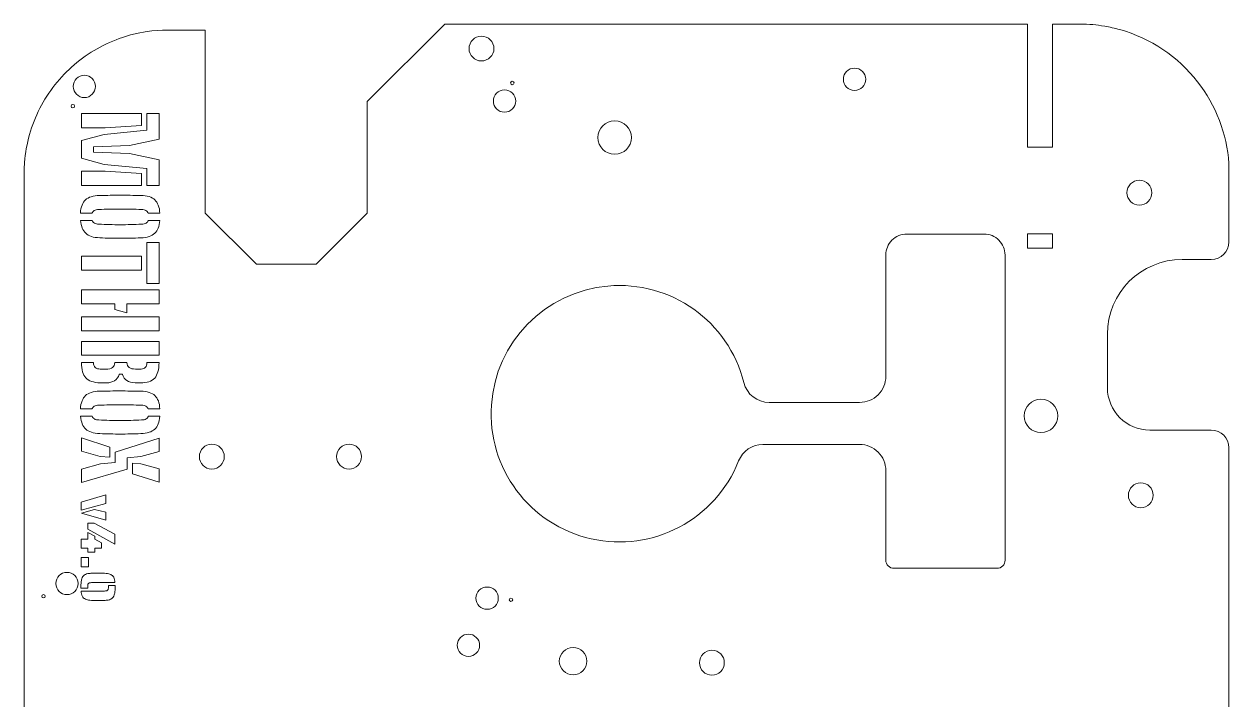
# Model space of a CAD drawing. Header units: inches. Extents: x 0.1 to 23.8, y 0.1 to 11.9.
# Drawn here: x 18.22 to 23.75, y 8.77 to 11.87 of the extents above; entities that cross this region are included whole.
import ezdxf

# ---------------------------------------------------------------- set-up
doc = ezdxf.new("R2010")
doc.units = ezdxf.units.IN
doc.header["$MEASUREMENT"] = 0
doc.layers.add('CUTOUTS', color=1, linetype='Continuous')
doc.layers.add('PERIMETER', color=5, linetype='Continuous')

msp = doc.modelspace()

# ---------------------------------------------------------------- linework, layer by layer
at = {"layer": 'CUTOUTS', "lineweight": 0}
for p, q in [((18.535, 11.0005), (18.4819, 11.0005)), ((18.4828, 10.9675), (18.5356, 10.9675)), ((18.8464, 11.0005), (18.7928, 11.0005)), ((18.7937, 10.9675), (18.8464, 10.9675)), ((18.4864, 10.3147), (18.5419, 10.3147)), ((18.5732, 10.285), (18.597, 10.285)), ((18.6398, 10.3147), (18.6953, 10.3147)), ((18.7345, 10.285), (18.7601, 10.285)), ((18.787, 10.3147), (18.8425, 10.3147)), ((18.674, 10.2624), (18.6602, 10.2624)), ((18.7567, 10.2214), (18.7445, 10.2214)), ((18.535, 10.102), (18.4819, 10.102)), ((18.4828, 10.0687), (18.5356, 10.0687)), ((18.8464, 10.102), (18.7928, 10.102)), ((18.7937, 10.0687), (18.8464, 10.0687)), ((18.6405, 9.3055), (18.5627, 9.3055)), ((18.61, 9.292), (18.6413, 9.292)), ((18.6413, 9.2898), (18.6413, 9.2855)), ((18.4841, 9.2811), (18.4841, 9.2855)), ((18.5153, 9.279), (18.4842, 9.279)), ((18.485, 9.2654), (18.5627, 9.2654)), ((18.5152, 9.2855), (18.5152, 9.2808))]:
    msp.add_line(p, q, dxfattribs=at)
for points in [[(18.4861, 11.459), (18.7622, 11.459), (18.7622, 11.4038), (18.595, 11.3933), (18.4861, 11.3933)], [(18.8425, 11.3407), (18.7077, 11.3114), (18.5416, 11.3054), (18.5416, 11.281), (18.7077, 11.2753), (18.8425, 11.2457), (18.8425, 11.1277), (18.7868, 11.1277), (18.7868, 11.2053), (18.5908, 11.2245), (18.4861, 11.2541), (18.4861, 11.3348), (18.5908, 11.3619), (18.7868, 11.3814), (18.7868, 11.459), (18.8425, 11.459)], [(18.7622, 11.1277), (18.4861, 11.1277), (18.4861, 11.1934), (18.595, 11.1934), (18.7622, 11.1829)], [(22.8284, 10.9064), (22.9426, 10.9064), (22.9426, 10.8395), (22.8284, 10.8395)], [(18.7871, 10.6774), (18.7871, 10.8656), (18.8425, 10.8656), (18.8425, 10.6774)], [(18.7622, 10.7392), (18.4861, 10.7392), (18.4861, 10.8028), (18.7622, 10.8028)], [(18.6396, 10.5585), (18.6396, 10.5849), (18.4861, 10.5849), (18.4861, 10.6484), (18.8425, 10.6484), (18.8425, 10.5849), (18.6953, 10.5849), (18.6953, 10.5436)], [(18.4861, 10.5247), (18.8425, 10.5247), (18.8425, 10.4611), (18.4861, 10.4611)], [(18.8425, 10.3486), (18.4861, 10.3486), (18.4861, 10.4122), (18.8425, 10.4122)], [(18.6163, 9.8803), (18.5732, 9.8836), (18.4861, 9.9078), (18.4861, 9.9698), (18.6163, 9.9265)], [(18.8425, 9.9683), (18.8425, 9.9063), (18.7597, 9.8836), (18.6966, 9.8775), (18.6966, 9.8259), (18.4861, 9.7643), (18.4861, 9.8264), (18.5733, 9.8497), (18.6411, 9.8558), (18.6411, 9.904)], [(18.8425, 9.7659), (18.7211, 9.804), (18.7211, 9.8529), (18.7598, 9.8497), (18.8425, 9.8276)], [(18.5988, 9.6683), (18.486, 9.638), (18.486, 9.6745), (18.5988, 9.7074)], [(18.5988, 9.6286), (18.5988, 9.5912), (18.4864, 9.624), (18.5458, 9.6401)], [(18.6395, 9.4816), (18.5164, 9.5505), (18.5164, 9.5774), (18.5451, 9.5774), (18.6395, 9.5269)], [(18.5164, 9.5044), (18.5164, 9.535), (18.5475, 9.5176), (18.5475, 9.505), (18.5789, 9.4878), (18.5789, 9.4635), (18.5475, 9.4635), (18.5475, 9.4442), (18.5164, 9.4442), (18.5164, 9.4635), (18.486, 9.4635), (18.486, 9.5044)], [(18.5193, 9.4199), (18.5193, 9.3776), (18.486, 9.3776), (18.486, 9.4199)]]:
    msp.add_lwpolyline(points, close=True, dxfattribs=at)
msp.add_lwpolyline([(21.6425, 10.132), (22.0574, 10.132, 0.414214), (22.1775, 10.2521), (22.1775, 10.8085, -0.414214), (22.2739, 10.905), (22.6283, 10.905, -0.414214), (22.7247, 10.8085), (22.7247, 9.4079, -0.414214), (22.6873, 9.3705), (22.2149, 9.3705, -0.414214), (22.1775, 9.4079), (22.1775, 9.819, 0.414214), (22.0574, 9.9391), (21.6137, 9.9391, 0.3075), (21.5021, 9.8632, -6.374203), (21.526, 10.2229, 0.344158)], format="xyb", close=True, dxfattribs=at)
for centre, radius in [((20.3222, 11.7567), 0.0571), ((22.0339, 11.6156), 0.0512), ((18.4999, 11.5828), 0.0512), ((20.4279, 11.5155), 0.0512), ((20.4636, 11.5985), 0.00787), ((18.447, 11.4922), 0.00787), ((20.9333, 11.3479), 0.0768), ((23.3413, 11.0949), 0.0571), ((22.8896, 10.0702), 0.0768), ((19.0849, 9.8833), 0.0571), ((19.7148, 9.8833), 0.0571), ((23.3476, 9.7058), 0.0571), ((18.4202, 9.3007), 0.0512), ((18.3123, 9.2423), 0.00787), ((20.3482, 9.2334), 0.0512), ((20.4575, 9.2262), 0.00787), ((20.2623, 9.0172), 0.0512), ((20.7424, 8.9444), 0.063), ((21.3794, 8.9371), 0.0571)]:
    msp.add_circle(centre, radius, dxfattribs=at)
for points in [[(18.4819, 11.0005), (18.484, 11.0291), (18.4916, 11.0494), (18.5049, 11.0618)], [(18.5049, 11.0618), (18.5188, 11.0744), (18.5401, 11.0816), (18.5701, 11.0822)], [(18.6645, 11.0831), (18.6794, 11.0831), (18.6948, 11.0828), (18.7104, 11.0828)], [(18.7104, 11.0828), (18.7257, 11.0828), (18.7419, 11.0825), (18.7588, 11.0822)], [(18.7588, 11.0822), (18.7885, 11.0816), (18.8098, 11.0748), (18.8237, 11.0618)], [(18.8237, 11.0618), (18.837, 11.0491), (18.8447, 11.0291), (18.8464, 11.0005)], [(18.5454, 11.013), (18.5403, 11.0102), (18.537, 11.0058), (18.535, 11.0005)], [(18.5663, 11.0177), (18.5576, 11.0177), (18.5507, 11.0161), (18.5454, 11.013)], [(18.6154, 11.0192), (18.5991, 11.0189), (18.5829, 11.0183), (18.5663, 11.0177)], [(18.6642, 11.0199), (18.6479, 11.0199), (18.6316, 11.0195), (18.6154, 11.0192)], [(18.7129, 11.0192), (18.6967, 11.0195), (18.6804, 11.0199), (18.6642, 11.0199)], [(18.762, 11.0177), (18.7458, 11.0183), (18.7292, 11.0189), (18.7129, 11.0192)], [(18.7827, 11.013), (18.7776, 11.0161), (18.7707, 11.0177), (18.762, 11.0177)], [(18.7928, 11.0005), (18.791, 11.0061), (18.7873, 11.0102), (18.7827, 11.013)], [(18.5061, 10.9084), (18.4929, 10.9208), (18.4849, 10.9402), (18.4828, 10.9675)], [(18.5356, 10.9675), (18.5376, 10.9619), (18.541, 10.9578), (18.546, 10.9549)], [(18.546, 10.9549), (18.5511, 10.9519), (18.5583, 10.9503), (18.5669, 10.9503)], [(18.5669, 10.9503), (18.5832, 10.9494), (18.5997, 10.9487), (18.616, 10.9484)], [(18.616, 10.9484), (18.6322, 10.9481), (18.6485, 10.9478), (18.6648, 10.9478)], [(18.7627, 10.9503), (18.7709, 10.9506), (18.7781, 10.9518), (18.7833, 10.9549)], [(18.7833, 10.9549), (18.7883, 10.9578), (18.7917, 10.9619), (18.7937, 10.9675)], [(18.8464, 10.9675), (18.844, 10.9404), (18.8363, 10.9207), (18.8231, 10.9084)], [(18.5708, 10.8877), (18.5411, 10.8889), (18.5197, 10.8957), (18.5061, 10.9084)], [(18.7107, 10.8861), (18.6951, 10.8858), (18.6798, 10.8858), (18.6648, 10.8858)], [(18.5065, 10.2452), (18.4935, 10.2591), (18.4867, 10.2821), (18.4864, 10.3147)], [(18.597, 10.285), (18.6119, 10.285), (18.6228, 10.2871), (18.6297, 10.2923)], [(18.6297, 10.2923), (18.6362, 10.2971), (18.6395, 10.3048), (18.6398, 10.3147)], [(18.6953, 10.3147), (18.6957, 10.3053), (18.6991, 10.298), (18.7058, 10.2929)], [(18.7058, 10.2929), (18.7128, 10.2876), (18.7223, 10.285), (18.7345, 10.285)], [(18.8425, 10.3147), (18.8423, 10.2821), (18.8354, 10.2584), (18.8227, 10.2439)], [(18.8227, 10.2439), (18.8094, 10.2291), (18.7876, 10.2214), (18.7567, 10.2214)], [(18.5049, 10.1633), (18.5188, 10.176), (18.5401, 10.1831), (18.5701, 10.1837)], [(18.6645, 10.1847), (18.6794, 10.1847), (18.6948, 10.1844), (18.7104, 10.1844)], [(18.7104, 10.1844), (18.7257, 10.1844), (18.7419, 10.184), (18.7588, 10.1837)], [(18.7588, 10.1837), (18.7885, 10.1828), (18.8099, 10.176), (18.8238, 10.1633)], [(18.4819, 10.102), (18.484, 10.1307), (18.4916, 10.151), (18.5049, 10.1633)], [(18.5663, 10.1192), (18.5576, 10.1192), (18.5507, 10.1176), (18.5454, 10.1146)], [(18.6154, 10.1208), (18.5991, 10.1205), (18.5829, 10.1199), (18.5663, 10.1192)], [(18.6642, 10.1214), (18.6479, 10.1214), (18.6316, 10.1211), (18.6154, 10.1208)], [(18.7129, 10.1208), (18.6967, 10.1211), (18.6804, 10.1214), (18.6642, 10.1214)], [(18.762, 10.1192), (18.7458, 10.1199), (18.7292, 10.1205), (18.7129, 10.1208)], [(18.7827, 10.1146), (18.7776, 10.1176), (18.7707, 10.1192), (18.762, 10.1192)], [(18.8238, 10.1633), (18.837, 10.1507), (18.8447, 10.1306), (18.8464, 10.102)], [(18.5061, 10.0096), (18.4929, 10.022), (18.4849, 10.0414), (18.4828, 10.0687)], [(18.5454, 10.1146), (18.5403, 10.1118), (18.537, 10.1074), (18.535, 10.102)], [(18.5356, 10.0687), (18.5376, 10.0631), (18.541, 10.059), (18.546, 10.0562)], [(18.7928, 10.102), (18.791, 10.1077), (18.7873, 10.1118), (18.7827, 10.1146)], [(18.7833, 10.0562), (18.7883, 10.059), (18.7917, 10.0631), (18.7937, 10.0687)], [(18.8464, 10.0687), (18.844, 10.0417), (18.8363, 10.022), (18.8231, 10.0096)], [(18.5708, 9.9889), (18.5411, 9.9902), (18.5197, 9.997), (18.5061, 10.0096)], [(18.546, 10.0562), (18.5511, 10.0531), (18.5583, 10.0516), (18.5669, 10.0515)], [(18.616, 10.0497), (18.6322, 10.0494), (18.6485, 10.049), (18.6648, 10.049)], [(18.7627, 10.0515), (18.7709, 10.0519), (18.7781, 10.0531), (18.7833, 10.0562)], [(18.6413, 9.292), (18.6413, 9.2913), (18.6413, 9.2906), (18.6413, 9.2898)], [(18.4842, 9.279), (18.4841, 9.2796), (18.4841, 9.2804), (18.4841, 9.2811)]]:
    msp.add_open_spline(points, degree=3, dxfattribs=at)
for points, knots in [([(18.5701, 11.0822), (18.5873, 11.0825), (18.6036, 11.0828), (18.6188, 11.0828), (18.6189, 11.0828), (18.6189, 11.0828), (18.6189, 11.0828)], [-1, -1, -1, -1, 0, 0, 0, 0.000437, 0.000437, 0.000437, 0.000437]), ([(18.6189, 11.0828), (18.6189, 11.0828), (18.6189, 11.0828), (18.6189, 11.0828), (18.6342, 11.0831), (18.6495, 11.0831), (18.6645, 11.0831)], [-1.000437, -1.000437, -1.000437, -1.000437, -1, -1, -1, 0, 0, 0, 0]), ([(18.6648, 10.9478), (18.6811, 10.9478), (18.6973, 10.9481), (18.7136, 10.9484), (18.7136, 10.9484), (18.7136, 10.9484), (18.7136, 10.9484)], [-1, -1, -1, -1, 0, 0, 0, 0.000388, 0.000388, 0.000388, 0.000388]), ([(18.8231, 10.9084), (18.8095, 10.8957), (18.7882, 10.8886), (18.7588, 10.8877), (18.7588, 10.8877), (18.7588, 10.8877), (18.7588, 10.8877)], [-1, -1, -1, -1, 0, 0, 0, 0.00006, 0.00006, 0.00006, 0.00006]), ([(18.6648, 10.8858), (18.6498, 10.8858), (18.6345, 10.8858), (18.6192, 10.8861), (18.6192, 10.8861), (18.6192, 10.8861), (18.6192, 10.8861)], [-1, -1, -1, -1, 0, 0, 0, 0.000009, 0.000009, 0.000009, 0.000009]), ([(18.5419, 10.3147), (18.5422, 10.3054), (18.5448, 10.2982), (18.55, 10.2931), (18.55, 10.2931), (18.55, 10.293), (18.55, 10.293)], [-0.9442219, -0.9442219, -0.9442219, -0.9442219, 0, 0, 0, 0.0014049, 0.0014049, 0.0014049, 0.0014049]), ([(18.55, 10.293), (18.55, 10.293), (18.55, 10.293), (18.55, 10.293), (18.5557, 10.2876), (18.5635, 10.285), (18.5732, 10.285)], [-1.001362, -1.001362, -1.001362, -1.001362, -1, -1, -1, 0, 0, 0, 0]), ([(18.7601, 10.285), (18.7686, 10.285), (18.7753, 10.2877), (18.78, 10.2932), (18.78, 10.2932), (18.78, 10.2932), (18.78, 10.2932)], [-1, -1, -1, -1, 0, 0, 0, 0.001477, 0.001477, 0.001477, 0.001477]), ([(18.78, 10.2932), (18.78, 10.2932), (18.78, 10.2932), (18.7801, 10.2932), (18.7845, 10.2986), (18.7868, 10.3058), (18.787, 10.3147)], [-1.001426, -1.001426, -1.001426, -1.001426, -1, -1, -1, -0.0577216, -0.0577216, -0.0577216, -0.0577216]), ([(18.5724, 10.2217), (18.5724, 10.2217), (18.5724, 10.2217), (18.5724, 10.2217), (18.5414, 10.223), (18.5198, 10.231), (18.5065, 10.2452)], [-1.000197, -1.000197, -1.000197, -1.000197, -1, -1, -1, 0, 0, 0, 0]), ([(18.639, 10.2317), (18.6294, 10.2257), (18.6166, 10.222), (18.6001, 10.2217), (18.6, 10.2217), (18.6, 10.2217), (18.6, 10.2217)], [-0.9989368, -0.9989368, -0.9989368, -0.9989368, 0, 0, 0, 0.0008533, 0.0008533, 0.0008533, 0.0008533]), ([(18.6602, 10.2624), (18.6601, 10.2619), (18.6599, 10.2615), (18.6598, 10.261), (18.6552, 10.2476), (18.6483, 10.238), (18.639, 10.2317)], [-1.032323, -1.032323, -1.032323, -1.032323, -1, -1, -1, -0.001074, -0.001074, -0.001074, -0.001074]), ([(18.6949, 10.2323), (18.6856, 10.2387), (18.6787, 10.2479), (18.6745, 10.261), (18.6743, 10.2615), (18.6742, 10.2619), (18.674, 10.2624)], [-0.999346, -0.999346, -0.999346, -0.999346, 0, 0, 0, 0.033714, 0.033714, 0.033714, 0.033714]), ([(18.733, 10.2217), (18.733, 10.2217), (18.733, 10.2217), (18.733, 10.2217), (18.717, 10.2227), (18.7042, 10.2263), (18.6949, 10.2323)], [-1.0005139, -1.0005139, -1.0005139, -1.0005139, -1, -1, -1, -0.0006644, -0.0006644, -0.0006644, -0.0006644]), ([(18.5701, 10.1837), (18.5873, 10.184), (18.6036, 10.1844), (18.6188, 10.1844), (18.6189, 10.1844), (18.6189, 10.1844), (18.6189, 10.1844)], [-1, -1, -1, -1, 0, 0, 0, 0.000437, 0.000437, 0.000437, 0.000437]), ([(18.6189, 10.1844), (18.6189, 10.1844), (18.6189, 10.1844), (18.6189, 10.1844), (18.6342, 10.1847), (18.6495, 10.1847), (18.6645, 10.1847)], [-1.000437, -1.000437, -1.000437, -1.000437, -1, -1, -1, 0, 0, 0, 0]), ([(18.7445, 10.2214), (18.7407, 10.2214), (18.7367, 10.2214), (18.7331, 10.2217), (18.7331, 10.2217), (18.7331, 10.2217), (18.733, 10.2217)], [-1, -1, -1, -1, 0, 0, 0, 0.002223, 0.002223, 0.002223, 0.002223]), ([(18.6648, 10.049), (18.6811, 10.049), (18.6973, 10.0494), (18.7136, 10.0497), (18.7136, 10.0497), (18.7136, 10.0497), (18.7136, 10.0497)], [-1, -1, -1, -1, 0, 0, 0, 0.000388, 0.000388, 0.000388, 0.000388]), ([(18.7136, 10.0497), (18.7136, 10.0497), (18.7136, 10.0497), (18.7136, 10.0497), (18.7299, 10.0503), (18.7464, 10.0509), (18.7627, 10.0515)], [-1.000388, -1.000388, -1.000388, -1.000388, -1, -1, -1, 0, 0, 0, 0]), ([(18.8231, 10.0096), (18.8095, 9.997), (18.7882, 9.9899), (18.7588, 9.9889), (18.7588, 9.9889), (18.7588, 9.9889), (18.7588, 9.9889)], [-1, -1, -1, -1, 0, 0, 0, 0.00006, 0.00006, 0.00006, 0.00006]), ([(18.6192, 9.9874), (18.6192, 9.9874), (18.6192, 9.9874), (18.6192, 9.9874), (18.6036, 9.9877), (18.5877, 9.9883), (18.5708, 9.9889)], [-1.000009, -1.000009, -1.000009, -1.000009, -1, -1, -1, 0, 0, 0, 0]), ([(18.7588, 9.9889), (18.7588, 9.9889), (18.7588, 9.9889), (18.7588, 9.9889), (18.7419, 9.9883), (18.7257, 9.9877), (18.7107, 9.9874)], [-1.000106, -1.000106, -1.000106, -1.000106, -1, -1, -1, -0.000036, -0.000036, -0.000036, -0.000036]), ([(18.5007, 9.3401), (18.5038, 9.3418), (18.5068, 9.3435), (18.5099, 9.3446), (18.5136, 9.3458), (18.5176, 9.3464), (18.5217, 9.3469)], [0.0004901, 0.0004901, 0.0004901, 0.0004901, 0.02737085, 0.02737085, 0.02737085, 0.05893977, 0.05893977, 0.05893977, 0.05893977]), ([(18.5217, 9.3469), (18.5274, 9.3473), (18.533, 9.3477), (18.5387, 9.3479), (18.5467, 9.3483), (18.5547, 9.3483), (18.5627, 9.3483)], [0.0001589, 0.0001589, 0.0001589, 0.0001589, 0.0433929, 0.0433929, 0.0433929, 0.1047363, 0.1047363, 0.1047363, 0.1047363]), ([(18.5627, 9.3483), (18.57, 9.3483), (18.5772, 9.3483), (18.5844, 9.348), (18.5896, 9.3478), (18.5949, 9.3476), (18.6001, 9.3473)], [0.00000925, 0.00000925, 0.00000925, 0.00000925, 0.05523643, 0.05523643, 0.05523643, 0.09528234, 0.09528234, 0.09528234, 0.09528234]), ([(18.6001, 9.3473), (18.6041, 9.3468), (18.6079, 9.3464), (18.6116, 9.3455), (18.6147, 9.3447), (18.6178, 9.3435), (18.6209, 9.3423)], [0.00011774, 0.00011774, 0.00011774, 0.00011774, 0.03028986, 0.03028986, 0.03028986, 0.05604769, 0.05604769, 0.05604769, 0.05604769]), ([(18.4841, 9.2855), (18.4842, 9.2925), (18.4842, 9.2995), (18.4851, 9.3064), (18.4858, 9.3115), (18.4869, 9.3167), (18.4881, 9.3219)], [0, 0, 0, 0, 0.05376661, 0.05376661, 0.05376661, 0.09434726, 0.09434726, 0.09434726, 0.09434726]), ([(18.4881, 9.3219), (18.4895, 9.3259), (18.4909, 9.3297), (18.4931, 9.3327), (18.4951, 9.3354), (18.4978, 9.3377), (18.5007, 9.3401)], [0.00032075, 0.00032075, 0.00032075, 0.00032075, 0.03202364, 0.03202364, 0.03202364, 0.06021361, 0.06021361, 0.06021361, 0.06021361]), ([(18.5163, 9.2971), (18.5163, 9.297), (18.5163, 9.2969), (18.5163, 9.2969), (18.516, 9.2954), (18.5157, 9.2939), (18.5155, 9.2923), (18.5152, 9.29), (18.5152, 9.2877), (18.5152, 9.2855)], [-0.00063787, -0.00063787, -0.00063787, -0.00063787, 0, 0, 0, 0.01121946, 0.01121946, 0.01121946, 0.02809274, 0.02809274, 0.02809274, 0.02809274]), ([(18.5225, 9.3031), (18.5224, 9.3031), (18.5223, 9.3031), (18.5223, 9.303), (18.5211, 9.3025), (18.5197, 9.3019), (18.5185, 9.3006), (18.5175, 9.2996), (18.517, 9.2983), (18.5165, 9.2973), (18.5164, 9.2973), (18.5164, 9.2972), (18.5163, 9.2971)], [-0.0004758, -0.0004758, -0.0004758, -0.0004758, 0, 0, 0, 0.00953692, 0.00953692, 0.00953692, 0.01792597, 0.01792597, 0.01792597, 0.01854755, 0.01854755, 0.01854755, 0.01854755]), ([(18.5368, 9.3053), (18.5368, 9.3053), (18.5368, 9.3053), (18.5368, 9.3053), (18.5341, 9.3051), (18.5313, 9.305), (18.5285, 9.3045), (18.5265, 9.3042), (18.5245, 9.3037), (18.5226, 9.3032), (18.5226, 9.3032), (18.5225, 9.3031), (18.5225, 9.3031)], [-0.00008376, -0.00008376, -0.00008376, -0.00008376, 0, 0, 0, 0.02043639, 0.02043639, 0.02043639, 0.03535077, 0.03535077, 0.03535077, 0.03584124, 0.03584124, 0.03584124, 0.03584124]), ([(18.5627, 9.3055), (18.5573, 9.3055), (18.5519, 9.3055), (18.5464, 9.3055), (18.5432, 9.3054), (18.54, 9.3054), (18.5368, 9.3053), (18.5368, 9.3053), (18.5368, 9.3053), (18.5368, 9.3053)], [0, 0, 0, 0, 0.04142465, 0.04142465, 0.04142465, 0.06570184, 0.06570184, 0.06570184, 0.06578588, 0.06578588, 0.06578588, 0.06578588]), ([(18.6209, 9.3423), (18.6239, 9.3406), (18.6267, 9.3389), (18.6289, 9.3368), (18.631, 9.3348), (18.6328, 9.332), (18.6346, 9.3291)], [0.00036906, 0.00036906, 0.00036906, 0.00036906, 0.02602452, 0.02602452, 0.02602452, 0.05169321, 0.05169321, 0.05169321, 0.05169321]), ([(18.6346, 9.3291), (18.6361, 9.3254), (18.6375, 9.3218), (18.6385, 9.3181), (18.6395, 9.3141), (18.64, 9.3099), (18.6405, 9.3055)], [0.00042738, 0.00042738, 0.00042738, 0.00042738, 0.03061741, 0.03061741, 0.03061741, 0.06386043, 0.06386043, 0.06386043, 0.06386043]), ([(18.4909, 9.2418), (18.4894, 9.2455), (18.488, 9.2492), (18.487, 9.2528), (18.486, 9.2568), (18.4855, 9.2611), (18.485, 9.2654)], [0.0004274, 0.0004274, 0.0004274, 0.0004274, 0.0306174, 0.0306174, 0.0306174, 0.06386066, 0.06386066, 0.06386066, 0.06386066]), ([(18.5045, 9.2287), (18.5016, 9.2304), (18.4988, 9.232), (18.4966, 9.2341), (18.4945, 9.2362), (18.4927, 9.2389), (18.4909, 9.2418)], [0.00036905, 0.00036905, 0.00036905, 0.00036905, 0.02602452, 0.02602452, 0.02602452, 0.05169301, 0.05169301, 0.05169301, 0.05169301]), ([(18.5152, 9.2808), (18.5152, 9.2808), (18.5152, 9.2808), (18.5152, 9.2808), (18.5152, 9.2802), (18.5153, 9.2796), (18.5153, 9.279)], [-0.00010651, -0.00010651, -0.00010651, -0.00010651, 0, 0, 0, 0.004372894, 0.004372894, 0.004372894, 0.004372894]), ([(18.5627, 9.2654), (18.5682, 9.2654), (18.5737, 9.2654), (18.5792, 9.2655), (18.5825, 9.2655), (18.5857, 9.2656), (18.5889, 9.2656), (18.5889, 9.2656), (18.5889, 9.2656), (18.5889, 9.2656)], [0, 0, 0, 0, 0.04186071, 0.04186071, 0.04186071, 0.06628323, 0.06628323, 0.06628323, 0.06634555, 0.06634555, 0.06634555, 0.06634555]), ([(18.5889, 9.2656), (18.5889, 9.2656), (18.5889, 9.2656), (18.5889, 9.2656), (18.5917, 9.2658), (18.5945, 9.2659), (18.5973, 9.2664), (18.5992, 9.2667), (18.601, 9.2671), (18.6028, 9.2675), (18.6029, 9.2675), (18.6029, 9.2676), (18.603, 9.2676)], [-0.00006213, -0.00006213, -0.00006213, -0.00006213, 0, 0, 0, 0.02085795, 0.02085795, 0.02085795, 0.03468444, 0.03468444, 0.03468444, 0.0352322, 0.0352322, 0.0352322, 0.0352322]), ([(18.603, 9.2676), (18.6031, 9.2676), (18.6031, 9.2676), (18.6032, 9.2677), (18.6044, 9.2683), (18.6058, 9.2689), (18.6069, 9.2701), (18.608, 9.2712), (18.6085, 9.2725), (18.609, 9.2735), (18.6091, 9.2736), (18.6091, 9.2737), (18.6091, 9.2737)], [-0.00053086, -0.00053086, -0.00053086, -0.00053086, 0, 0, 0, 0.0095759, 0.0095759, 0.0095759, 0.01815094, 0.01815094, 0.01815094, 0.01874219, 0.01874219, 0.01874219, 0.01874219]), ([(18.6091, 9.2737), (18.6092, 9.2738), (18.6092, 9.2739), (18.6092, 9.274), (18.6095, 9.2755), (18.6098, 9.277), (18.61, 9.2786), (18.6103, 9.2809), (18.6103, 9.2832), (18.6103, 9.2855), (18.6103, 9.2855), (18.6103, 9.2855), (18.6103, 9.2855)], [-0.0006075, -0.0006075, -0.0006075, -0.0006075, 0, 0, 0, 0.01143408, 0.01143408, 0.01143408, 0.02837979, 0.02837979, 0.02837979, 0.02842655, 0.02842655, 0.02842655, 0.02842655]), ([(18.6374, 9.2489), (18.636, 9.245), (18.6346, 9.2412), (18.6324, 9.2382), (18.6305, 9.2355), (18.6278, 9.2332), (18.625, 9.2308)], [0.00032119, 0.00032119, 0.00032119, 0.00032119, 0.03176468, 0.03176468, 0.03176468, 0.05956084, 0.05956084, 0.05956084, 0.05956084]), ([(18.6413, 9.2855), (18.6413, 9.2784), (18.6412, 9.2713), (18.6404, 9.2644), (18.6397, 9.2593), (18.6386, 9.2541), (18.6374, 9.2489)], [0, 0, 0, 0, 0.05412955, 0.05412955, 0.05412955, 0.09463858, 0.09463858, 0.09463858, 0.09463858]), ([(18.5254, 9.2237), (18.5214, 9.2241), (18.5175, 9.2245), (18.5139, 9.2254), (18.5108, 9.2262), (18.5077, 9.2274), (18.5045, 9.2287)], [0.00011776, 0.00011776, 0.00011776, 0.00011776, 0.0302899, 0.0302899, 0.0302899, 0.05604775, 0.05604775, 0.05604775, 0.05604775]), ([(18.5627, 9.2227), (18.5555, 9.2227), (18.5483, 9.2227), (18.5411, 9.2229), (18.5358, 9.2231), (18.5306, 9.2234), (18.5254, 9.2237)], [0.0000106, 0.0000106, 0.0000106, 0.0000106, 0.0552364, 0.0552364, 0.0552364, 0.09528229, 0.09528229, 0.09528229, 0.09528229]), ([(18.6037, 9.224), (18.598, 9.2236), (18.5924, 9.2232), (18.5867, 9.223), (18.5787, 9.2227), (18.5708, 9.2227), (18.5627, 9.2227)], [0.0001525, 0.0001525, 0.0001525, 0.0001525, 0.0436831, 0.0436831, 0.0436831, 0.1047358, 0.1047358, 0.1047358, 0.1047358]), ([(18.625, 9.2308), (18.6219, 9.2291), (18.6188, 9.2275), (18.6157, 9.2264), (18.612, 9.2251), (18.6079, 9.2246), (18.6037, 9.224)], [0.00052335, 0.00052335, 0.00052335, 0.00052335, 0.027502, 0.027502, 0.027502, 0.05950501, 0.05950501, 0.05950501, 0.05950501])]:
    msp.add_open_spline(points, degree=3, knots=knots, dxfattribs=at)
at = {"layer": 'CUTOUTS', "lineweight": 0, "extrusion": (3.3049e-12, -8.64828e-11, -1)}
msp.add_open_spline([(18.7136, 10.9484), (18.7136, 10.9484), (18.7136, 10.9484), (18.7136, 10.9484), (18.7299, 10.949), (18.7464, 10.9497), (18.7627, 10.9503)], degree=3, knots=[-1.000388, -1.000388, -1.000388, -1.000388, -1, -1, -1, 0, 0, 0, 0], dxfattribs=at)
at = {"layer": 'CUTOUTS', "lineweight": 0, "extrusion": (-4.72e-14, -1.2386e-12, -1)}
msp.add_open_spline([(18.6192, 10.8861), (18.6192, 10.8861), (18.6192, 10.8861), (18.6192, 10.8861), (18.6036, 10.8864), (18.5877, 10.887), (18.5708, 10.8877)], degree=3, knots=[-1.000009, -1.000009, -1.000009, -1.000009, -1, -1, -1, 0, 0, 0, 0], dxfattribs=at)
at = {"layer": 'CUTOUTS', "lineweight": 0, "extrusion": (6.52e-14, -2.0079e-12, -1)}
msp.add_open_spline([(18.7588, 10.8877), (18.7588, 10.8877), (18.7588, 10.8877), (18.7588, 10.8877), (18.7419, 10.887), (18.7257, 10.8864), (18.7107, 10.8861)], degree=3, knots=[-1.000106, -1.000106, -1.000106, -1.000106, -1, -1, -1, 0, 0, 0, 0], dxfattribs=at)
at = {"layer": 'CUTOUTS', "lineweight": 0, "extrusion": (-1e-16, -1.131e-12, -1)}
msp.add_open_spline([(18.5863, 10.2214), (18.5823, 10.2214), (18.5776, 10.2214), (18.5724, 10.2217), (18.5724, 10.2217), (18.5724, 10.2217), (18.5724, 10.2217)], degree=3, knots=[-1, -1, -1, -1, 0, 0, 0, 0.001157, 0.001157, 0.001157, 0.001157], dxfattribs=at)
at = {"layer": 'CUTOUTS', "lineweight": 0, "extrusion": (1e-16, -1.1287e-12, -1)}
msp.add_open_spline([(18.6, 10.2217), (18.6, 10.2217), (18.6, 10.2217), (18.6, 10.2217), (18.595, 10.2214), (18.5904, 10.2214), (18.5863, 10.2214)], degree=3, knots=[-1.002875, -1.002875, -1.002875, -1.002875, -1, -1, -1, 0, 0, 0, 0], dxfattribs=at)
at = {"layer": 'CUTOUTS', "lineweight": 0, "extrusion": (4.22e-14, 1.1058e-12, -1)}
msp.add_open_spline([(18.5669, 10.0515), (18.5832, 10.0506), (18.5997, 10.05), (18.616, 10.0497)], degree=3, dxfattribs=at)
at = {"layer": 'CUTOUTS', "lineweight": 0, "extrusion": (0, -1.1214e-12, -1)}
msp.add_open_spline([(18.6648, 9.987), (18.6498, 9.987), (18.6345, 9.987), (18.6192, 9.9874), (18.6192, 9.9874), (18.6192, 9.9874), (18.6192, 9.9874)], degree=3, knots=[-1, -1, -1, -1, 0, 0, 0, 0.000009, 0.000009, 0.000009, 0.000009], dxfattribs=at)
at = {"layer": 'CUTOUTS', "lineweight": 0, "extrusion": (0, -1.1213e-12, -1)}
msp.add_open_spline([(18.7107, 9.9874), (18.6951, 9.987), (18.6798, 9.987), (18.6648, 9.987)], degree=3, dxfattribs=at)
at = {"layer": 'CUTOUTS', "lineweight": 0, "extrusion": (-2.2118e-12, -4.37e-14, -1)}
msp.add_open_spline([(18.6103, 9.2855), (18.6103, 9.2855), (18.6103, 9.2855), (18.6103, 9.2855), (18.6102, 9.2868), (18.6102, 9.2881), (18.6101, 9.2894), (18.6101, 9.2903), (18.61, 9.2911), (18.61, 9.292)], degree=3, knots=[-0.00004691, -0.00004691, -0.00004691, -0.00004691, 0, 0, 0, 0.00974278, 0.00974278, 0.00974278, 0.0161393, 0.0161393, 0.0161393, 0.0161393], dxfattribs=at)
at = {"layer": 'PERIMETER', "lineweight": 0}
for p, q in [((19.0541, 11.0016), (19.0541, 11.8414)), ((20.1537, 11.8689), (19.7982, 11.5134)), ((22.8284, 11.8689), (20.1537, 11.8689)), ((22.8284, 11.304), (22.8284, 11.8689)), ((22.9426, 11.8689), (22.9426, 11.304)), ((19.7982, 11.5134), (19.7982, 11.0016)), ((22.9426, 11.304), (22.8284, 11.304)), ((23.7518, 10.869), (23.7518, 11.2284)), ((19.2892, 10.7666), (19.0541, 11.0016)), ((19.7982, 11.0016), (19.5632, 10.7666)), ((23.5371, 10.7883), (23.6711, 10.7883)), ((19.5632, 10.7666), (19.2892, 10.7666)), ((23.1945, 10.1997), (23.1945, 10.4458)), ((23.6711, 10.0048), (23.3894, 10.0048)), ((23.7518, 3.184), (23.7518, 9.9241))]:
    msp.add_line(p, q, dxfattribs=at)
for centre, radius, start, end in [((23.6711, 10.869), 0.0807, 270, 0), ((23.5371, 10.4458), 0.3425, 90, 180), ((23.3894, 10.1997), 0.1949, 180, 270), ((23.6711, 9.9241), 0.0807, 0, 90)]:
    msp.add_arc(centre, radius, start, end, dxfattribs=at)
for points, knots in [([(18.2234, 7.8971), (18.2234, 7.8977), (18.2234, 7.8984), (18.2234, 7.8991), (18.2234, 8.9492), (18.2234, 9.9993), (18.2234, 11.0495), (18.2234, 11.1883), (18.2234, 11.2077), (18.2254, 11.2333), (18.2322, 11.3202), (18.2562, 11.4048), (18.2959, 11.4824), (18.3349, 11.5587), (18.3885, 11.6267), (18.4536, 11.6825), (18.5187, 11.7383), (18.5941, 11.7809), (18.6755, 11.8079), (18.7765, 11.8414), (18.8584, 11.8414), (18.8923, 11.8414), (18.9456, 11.8414), (18.9989, 11.8414), (19.0522, 11.8414), (19.0528, 11.8414), (19.0535, 11.8414), (19.0541, 11.8414)], [4.254928, 4.254928, 4.254928, 4.254928, 4.259928, 4.259928, 4.259928, 12.262004, 12.262004, 12.262004, 13.319741, 13.319741, 13.319741, 16.897002, 16.897002, 16.897002, 20.41849, 20.41849, 20.41849, 23.940267, 23.940267, 23.940267, 28.308431, 28.308431, 28.308431, 35.181467, 35.181467, 35.181467, 35.266104, 35.266104, 35.266104, 35.266104]), ([(22.9426, 11.8689), (22.9432, 11.8689), (22.9439, 11.8689), (22.9445, 11.8689), (22.9867, 11.8689), (23.0215, 11.8689), (23.0488, 11.8689), (23.0549, 11.8689), (23.0608, 11.8689), (23.0664, 11.8689), (23.1135, 11.8689), (23.1426, 11.8659), (23.1822, 11.8591), (23.2038, 11.8554), (23.2282, 11.85), (23.251, 11.8436), (23.3915, 11.8045), (23.5188, 11.7192), (23.6085, 11.604), (23.6922, 11.4964), (23.7425, 11.3643), (23.7518, 11.229), (23.7518, 11.2288), (23.7518, 11.2286), (23.7518, 11.2285), (23.7518, 11.2284), (23.7518, 11.2284), (23.7518, 11.2284)], [60.301455, 60.301455, 60.301455, 60.301455, 60.312744, 60.312744, 60.312744, 61.037934, 61.037934, 61.037934, 61.202227, 61.202227, 61.202227, 62.548143, 62.548143, 62.548143, 63.279414, 63.279414, 63.279414, 67.773902, 67.773902, 67.773902, 71.969555, 71.969555, 71.969555, 71.975176, 71.975176, 71.975176, 71.975866, 71.975866, 71.975866, 71.975866])]:
    msp.add_open_spline(points, degree=3, knots=knots, dxfattribs=at)

doc.saveas('drawing.dxf')
